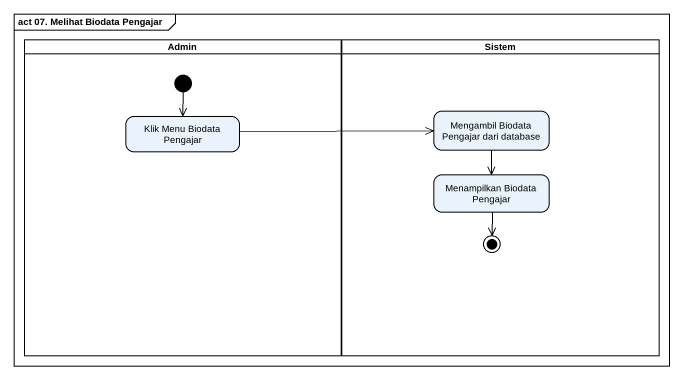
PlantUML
@startuml
mainframe act 07. Melihat Biodata Pengajar
hide empty description
state Admin <<partition>> {
  state "Klik Menu Biodata Pengajar" as Klik_Menu_Biodata_Pengajar
  [*] --> Klik_Menu_Biodata_Pengajar
}
state Sistem <<partition>> {
  state "Mengambil Biodata Pengajar dari database" as Mengambil_Biodata_Pengajar
  state "Menampilkan Biodata Pengajar" as Menampilkan_Biodata_Pengajar
  Menampilkan_Biodata_Pengajar --> [*]
}
Klik_Menu_Biodata_Pengajar -right-> Mengambil_Biodata_Pengajar
Mengambil_Biodata_Pengajar --> Menampilkan_Biodata_Pengajar
@enduml
